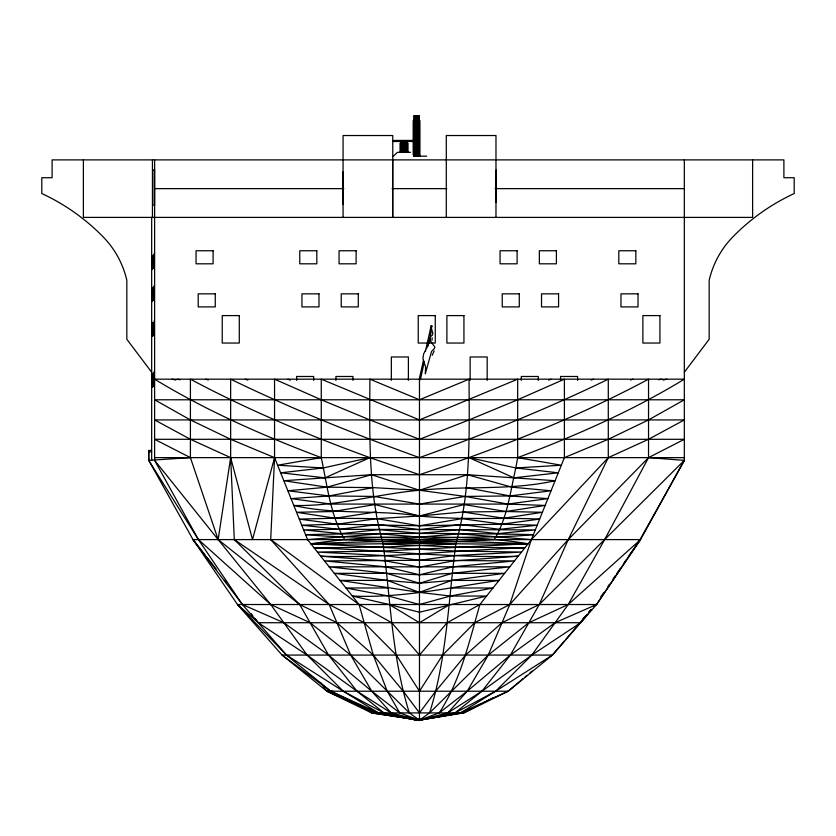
<?xml version="1.0" encoding="UTF-8"?>
<svg xmlns="http://www.w3.org/2000/svg" width="836" height="836" viewBox="0 0 836 836"><rect width="100%" height="100%" fill="white"/><g stroke="black" fill="none" stroke-linecap="round" stroke-linejoin="round"><path stroke-width="1.25" d="M684.329 159.885L684.329 460.364L640.543 539.596L596.559 604.522L552.418 655.069L508.173 691.215L463.844 712.909L419.473 720.141L371.675 712.909L326.855 691.215L282.108 655.079L237.487 604.522L193.011 539.596L148.735 460.364L148.735 450.635M458.974 712.909L461.388 712.909L419.473 720.141L391.123 712.909L371.738 691.215L350.692 655.069L329.185 604.522L270.707 539.596L274.553 457.637L274.553 379.178L321.264 399.786L369.888 419.923L419.473 439.297L469.059 419.923L517.672 399.786L564.394 379.178L564.394 457.637L531.403 539.596L509.761 604.522L488.255 655.069L467.209 691.215L447.824 712.909L419.473 720.141L371.675 712.909L358.989 704.508M320.763 682.949L326.855 691.215L375.103 712.909L419.473 720.141L429.589 712.909C446.905 658.078 448.378 600.373 455.829 543.839C471.128 490.617 469.205 433.905 469.059 379.178L419.473 399.786L369.888 379.178C369.731 433.905 367.819 490.617 383.107 543.839C390.569 600.373 392.042 658.078 409.358 712.909L419.473 720.141L460.458 712.909L508.173 691.215L523.096 678.602M432.003 340.346L432.181 337.859M378.478 712.909L343.282 691.215L307.125 655.069L270.718 604.522L218.154 539.596L230.652 457.637L230.652 379.178C291.994 409.003 355.31 434.553 419.473 457.637C483.626 434.553 546.953 409.003 608.294 379.178L608.294 457.637L568.229 539.596L539.251 604.522L510.378 655.069L481.933 691.215L455.035 712.909L419.473 720.141L378.478 712.909L330.774 691.215L282.108 655.079L552.418 655.069L564.269 641.191M462.945 511.987L503.847 518.236L542.397 512.28L505.864 511.517L462.945 511.987L419.473 515.99L377.036 518.665L337.096 524.182L299.288 519.104L335.1 518.236L377.036 518.665L419.473 525.802L461.9 518.665L501.84 524.182L537.203 525.196L499.876 529.313L460.866 524.548L419.473 529.606L378.071 524.548L339.071 529.313L303.635 529.909L340.994 533.619L379.095 529.606L419.473 533.399L459.842 529.606L497.942 533.619L535.301 529.909L339.071 529.313L301.744 525.196L337.096 524.182L419.473 525.802L501.84 524.182L539.648 519.104C499.583 517.265 459.445 520.264 419.473 515.99C377.705 509.511 335.152 515.101 293.791 505.446C336.333 506.71 377.329 493.93 419.473 490.262C464.691 485.716 510.462 490.763 555.104 480.721L513.879 477.847L469.059 457.637L515.802 467.972L517.672 457.637L517.672 379.178L419.473 419.923L321.264 379.178L321.264 457.637C327.263 485.214 330.147 514.882 344.672 539.596C405.763 543.024 466.916 544.79 528.112 543.755C454.439 531.487 379.596 541.279 305.537 534.622C381.467 533.065 457.47 533.065 533.41 534.622C495.508 538.52 457.376 535.709 419.473 539.596C383.222 535.144 346.825 538.718 310.835 543.755L454.659 550.997L521.518 552.063L454.052 555.616L419.473 560.287L324.452 560.914L386.127 566.829L509.793 566.829L452.192 573.339L419.473 574.781L386.755 573.339L334.316 573.339L387.381 580.414L419.473 583.235L451.565 580.414L504.62 573.339L452.192 573.339L419.473 583.235L386.755 573.339L329.154 566.829L386.127 566.829L419.473 574.781L452.819 566.829L514.495 560.914L419.473 560.287L384.884 555.616L317.429 552.063L384.278 550.997L528.112 543.755C455.724 540.516 383.222 540.516 310.835 543.755C372.02 544.79 433.184 543.024 494.264 539.596C507.327 518.08 510.253 492.111 515.802 467.972L561.332 465.224L517.672 457.637C575.168 435.943 631.755 411.207 684.329 379.178L154.618 379.178C207.192 411.207 263.768 435.943 321.264 457.637L277.604 465.224L323.145 467.972L369.888 457.637L419.473 474.712C498.005 448.524 575.44 418.272 648.537 379.178L648.537 457.637L604.647 539.596L568.219 604.522L531.821 655.069L495.654 691.215L460.458 712.909M419.202 379.492L423.434 360.368M425.399 351.454L431.125 325.841M420.351 379.711L424.291 361.873M427.666 346.574L429.641 337.65M430.206 335.1L430.77 332.55M431.324 330.011L431.773 325.841M564.394 457.637L608.294 439.297L648.537 419.923L684.329 399.786L154.618 399.786L190.409 419.923L230.652 439.297L274.553 457.637L252.503 539.596L230.652 457.637L190.409 439.297L154.618 419.923L684.329 419.923L648.537 439.297L608.294 457.637L531.403 539.596L479.874 604.522L447.166 622.726L419.473 655.069L391.781 622.726L359.062 604.522L270.707 539.596M479.874 604.522C469.236 641.609 460.646 680.222 439.203 712.909L419.473 720.141L383.912 712.909L343.282 691.215L286.518 655.069L237.487 604.522L242.68 604.522M434.156 350.932L432.202 355.29M432.17 326.186L431.031 325.956M426.485 348.539L429.923 340.66L431.24 327.921L432.829 333.25L432.212 335.33L430.394 336.772L430.007 340.356L434.825 347.024L434.312 348.602L431.554 351.413L425.273 373.849L425.649 367.223L422.932 358.445L423.643 353.847L425.628 350.2M230.652 457.637L234.299 539.596L329.185 604.522L364.224 622.726L396.316 655.069L419.473 691.215L442.631 655.069L474.712 622.726L509.761 604.522L568.229 539.596L648.537 457.637L684.329 460.364L640.042 539.596L596.559 604.522L555.083 622.726L510.378 655.069L467.209 691.215L439.203 712.909M600.676 597.071L603.592 592.818M607.96 586.433L609.423 584.301M613.07 578.982L615.254 575.785M616.717 573.653L620.364 568.334M624.001 563.015L626.195 559.817M629.111 555.564L640.543 539.596L568.219 604.522L528.812 622.726L488.255 655.069L429.589 712.909M684.329 372.25L709.168 339.28L709.168 280.332A91.427 91.427 0 0 1 732.953 236.776A208.039 208.039 0 0 1 794.2 193.534L794.2 177.734L783.896 177.734L783.896 159.885L52.104 159.885L52.104 177.734L41.8 177.734L41.8 193.534A208.039 208.039 0 0 1 103.047 236.776A91.427 91.427 0 0 1 126.832 280.332L126.832 339.28L151.671 372.25M447.824 712.909L481.933 691.215L531.821 655.069L580.665 622.726L587.718 614.105M589.296 612.182L590.864 610.27M593.999 606.434L595.566 604.522L596.559 604.522L242.388 604.522L193.011 539.596L640.543 539.596M565.962 639.216L587.112 614.429M588.805 612.454L591.345 609.475M582.702 619.1L585.273 616.184M588.701 612.297L591.282 609.381M684.329 460.364L539.251 604.522L501.976 622.726L465.61 655.069L435.723 691.215L419.473 712.909L403.213 691.215L373.326 655.069L336.96 622.726L299.696 604.522L218.154 539.596L154.618 460.364L154.618 159.885M393.014 156.52L397.466 152.319L410.57 152.319M525.081 676.93L527.067 675.248M530.055 672.719L532.041 671.047M552.418 655.069L495.654 691.215L455.035 712.909M449.737 604.522L419.473 622.726L389.2 604.522L352.343 596.047C401.75 598.336 450.364 587.259 499.008 580.414L451.565 580.414L419.473 592.369L339.928 580.414L387.381 580.414L419.473 592.369L450.343 596.047L486.604 596.047L419.473 612.234L389.2 604.522M648.537 457.637L684.329 439.297L154.618 439.297L190.409 457.637L218.154 539.596M482.163 703.525L463.844 712.909L371.675 712.909M484.452 702.355L493.606 697.663M381.456 713.61L416.527 720.141L418.815 719.169M548.646 380.119L550.997 379.178M591.136 380.066L593.581 379.178M630.637 380.014L633.071 379.178M402.952 717.079L416.527 720.141L419.003 719.42M658.81 379.816L661.318 379.178M663.073 380.056L666.856 379.178M411.573 718.688L416.527 720.141L420.236 719.305M372.877 487.607L327.033 487.189L287.887 490.763L329.039 495.947L373.911 496.417L419.473 504.087L465.035 496.417L509.908 495.947L547.893 498.622L507.891 504.077L465.035 496.417L419.473 490.262L372.877 487.607L329.039 495.947L291.043 498.622L331.056 504.077L507.891 504.077L545.145 505.446L505.864 511.517L463.99 504.557L419.473 515.99L374.956 504.557L333.083 511.517L296.54 512.28L335.1 518.236L376.001 511.987M413.109 718.678L416.527 720.141L420.289 719.441M416.527 720.141L426.778 718.49M429.349 718.082L431.909 717.664M434.469 717.246L437.029 716.839M439.6 716.421L442.16 716.013M444.721 715.595L447.291 715.188M449.852 714.77L452.412 714.362M454.972 713.944L461.388 712.909M323.145 467.972L280.656 472.81L325.068 477.847L371.518 474.712L467.428 474.712L513.879 477.847L558.281 472.81L515.802 467.972M151.326 450.405L148.735 450.405L148.735 460.364L190.409 457.637L190.409 379.178C248.052 410.058 308.505 435.253 369.888 457.637L325.068 477.847L283.843 480.721L327.033 487.189L371.518 474.712L419.473 490.262L467.428 474.712L511.904 487.189L551.06 490.763L509.908 495.947L466.06 487.607M274.553 457.637L307.533 539.596L380.098 533.817L419.473 537.151L458.849 533.817L531.403 539.596M455.829 543.839L383.682 547.058L314.127 547.904C382.24 549.91 449.956 558.333 518.215 556.212L453.436 560.914L419.473 567.101L385.5 560.914L320.731 556.212C388.98 558.333 456.707 549.91 524.809 547.904L455.254 547.058L383.107 543.839M456.926 539.596L419.473 541.54L382.021 539.596M332.885 691.205L326.855 691.215L508.173 691.215M413.987 115.859L419.066 115.859L419.066 120.468L418.982 115.859M413.893 156.165L426.694 156.165M154.618 188.643L343.795 188.643M392.074 188.643L446.873 188.643M495.142 188.643L684.329 188.643M154.357 252.806L154.252 265.639M154.357 284.867L154.252 297.689M154.357 320.198L154.252 333.031M154.357 370.87L154.252 383.703M148.735 451.806L151.671 451.806M154.618 457.637L684.329 457.637M387.998 587.99L345.947 587.99L388.604 596.047L419.473 604.522L450.343 596.047L493 587.99L450.949 587.99M580.665 622.726L258.282 622.726L237.487 604.522M398.02 715.961L400.486 716.515M172.091 379.178L175.874 380.056M177.629 379.178L180.137 379.816M205.875 379.178L208.3 380.014M245.366 379.178L247.801 380.066M148.735 460.364L198.404 539.596L242.388 604.522L283.853 622.726L328.569 655.069L371.738 691.215L399.744 712.909L419.473 720.141L419.473 379.178M287.939 379.178L290.301 380.119M375.103 712.909L330.774 691.215L286.518 655.069L242.388 604.522M391.123 712.909L357.014 691.215L307.125 655.069L258.282 622.726L255.105 618.682M383.912 712.909L357.014 691.215L328.569 655.069L299.696 604.522L234.299 539.596M409.358 712.909L350.692 655.069L310.125 622.726L270.718 604.522L198.404 539.596L154.618 460.364M307.533 539.596L359.062 604.522L373.326 655.069L387.214 691.215L399.744 712.909M193.011 539.596L204.956 554.811M206.555 556.839L216.106 569.013M224.874 580.174L226.462 582.201M251.134 613.624L252.723 615.641M752.619 159.885L752.619 217.402L83.381 217.402L83.381 159.885M577.613 380.39L577.613 376.482L560.569 376.482L560.569 380.39M538.321 380.39L538.321 376.482L521.277 376.482L521.277 380.39M496.176 170.063L496.176 202.563M495.978 217.402L495.978 135.526L446.299 135.526L446.299 217.402M487.189 380.349L487.189 356.982L470.145 356.982L470.145 380.349M419.703 156.165L419.703 120.468L413.35 120.468L413.35 154.89M419.599 120.468L419.599 156.165M419.275 120.468L419.275 156.165M418.731 115.859L418.773 156.165M418.324 115.859L418.324 120.468M418.115 120.468L418.115 156.165M417.801 115.859L417.801 120.468M417.352 120.468L417.352 156.165M417.185 115.859L417.185 120.468M416.527 115.859L416.527 156.165M415.868 115.859L415.868 120.468M415.711 120.468L415.711 156.165M415.262 115.859L415.262 120.468M414.938 120.468L414.938 156.165M414.729 115.859L414.729 120.468M414.332 115.859L414.28 156.165M414.071 115.859L413.987 120.468M413.778 120.468L413.778 156.165M413.465 120.468L413.465 154.89M408.386 380.349L408.386 356.982L391.342 356.982L391.342 380.349M407.759 152.319L407.759 143.092L400.277 143.092L400.277 152.319M407.634 143.092L407.634 152.319M407.257 143.092L407.257 152.319M406.662 143.092L406.662 152.319M405.888 143.092L405.888 152.319M404.99 143.092L404.99 152.319M404.018 152.319L404.018 141.493L414.489 141.493A1.735 1.735 0 0 0 412.89 140.427L394.602 140.427A1.735 1.735 0 0 0 393.004 141.493L403.485 141.493L403.485 143.092M403.046 143.092L403.046 152.319M402.147 143.092L402.147 152.319M401.374 143.092L401.374 152.319M400.778 143.092L400.778 152.319M400.402 143.092L400.402 152.319M392.763 217.402L392.763 135.526L343.073 135.526L343.073 217.402M392.648 159.885L392.648 217.402M352.959 380.39L352.959 376.482L335.915 376.482L335.915 380.39M342.875 171.944L342.875 204.444M313.667 380.39L313.667 376.482L296.623 376.482L296.623 380.39M152.445 159.885L152.445 217.402M151.671 217.402L151.671 460.364M595.566 604.522L593.884 606.508L595.566 604.522M154.545 169.938L152.758 169.938L152.758 205.092L154.545 205.092L154.545 169.938M213.096 250.758L196.042 250.758L196.042 263.81L213.096 263.81L213.096 250.758M316.823 250.758L299.769 250.758L299.769 263.81L316.823 263.81L316.823 250.758M356.115 250.758L339.071 250.758L339.071 263.81L356.115 263.81L356.115 250.758M517.108 250.758L500.064 250.758L500.064 263.81L517.108 263.81L517.108 250.758M556.4 250.758L539.356 250.758L539.356 263.81L556.4 263.81L556.4 250.758M635.851 250.758L618.807 250.758L618.807 263.81L635.851 263.81L635.851 250.758M153.406 255.022L153.218 268.074L153.406 255.022M152.957 255.638L152.758 268.701L152.957 255.638M152.539 255.764L152.351 268.816L152.539 255.764M153.406 287.072L153.218 300.134L153.406 287.072M152.957 287.699L152.758 300.751L152.957 287.699M152.539 287.814L152.351 300.866L152.539 287.814M215.26 293.844L198.216 293.844L198.216 306.906L215.26 306.906L215.26 293.844M318.986 293.844L301.942 293.844L301.942 306.906L318.986 306.906L318.986 293.844M358.289 293.844L341.234 293.844L341.234 306.906L358.289 306.906L358.289 293.844M519.281 293.844L502.237 293.844L502.237 306.906L519.281 306.906L519.281 293.844M558.573 293.844L541.529 293.844L541.529 306.906L558.573 306.906L558.573 293.844M638.025 293.844L620.97 293.844L620.97 306.906L638.025 306.906L638.025 293.844M239.284 315.6L222.24 315.6L222.24 343.042L239.284 343.042L239.284 315.6M435.274 315.6L418.23 315.6L418.23 343.042L435.274 343.042L435.274 315.6M463.938 315.6L446.894 315.6L446.894 343.042L463.938 343.042L463.938 315.6M659.928 315.6L642.884 315.6L642.884 343.042L659.928 343.042L659.928 315.6M153.406 322.414L153.218 335.466L153.406 322.414M152.957 323.03L152.758 336.082L152.957 323.03M152.539 323.156L152.351 336.208L152.539 323.156M153.406 373.086L153.218 386.138L153.406 373.086M152.957 373.713L152.758 386.765L152.957 373.713M152.539 373.828L152.351 386.88L152.539 373.828"/></g></svg>
